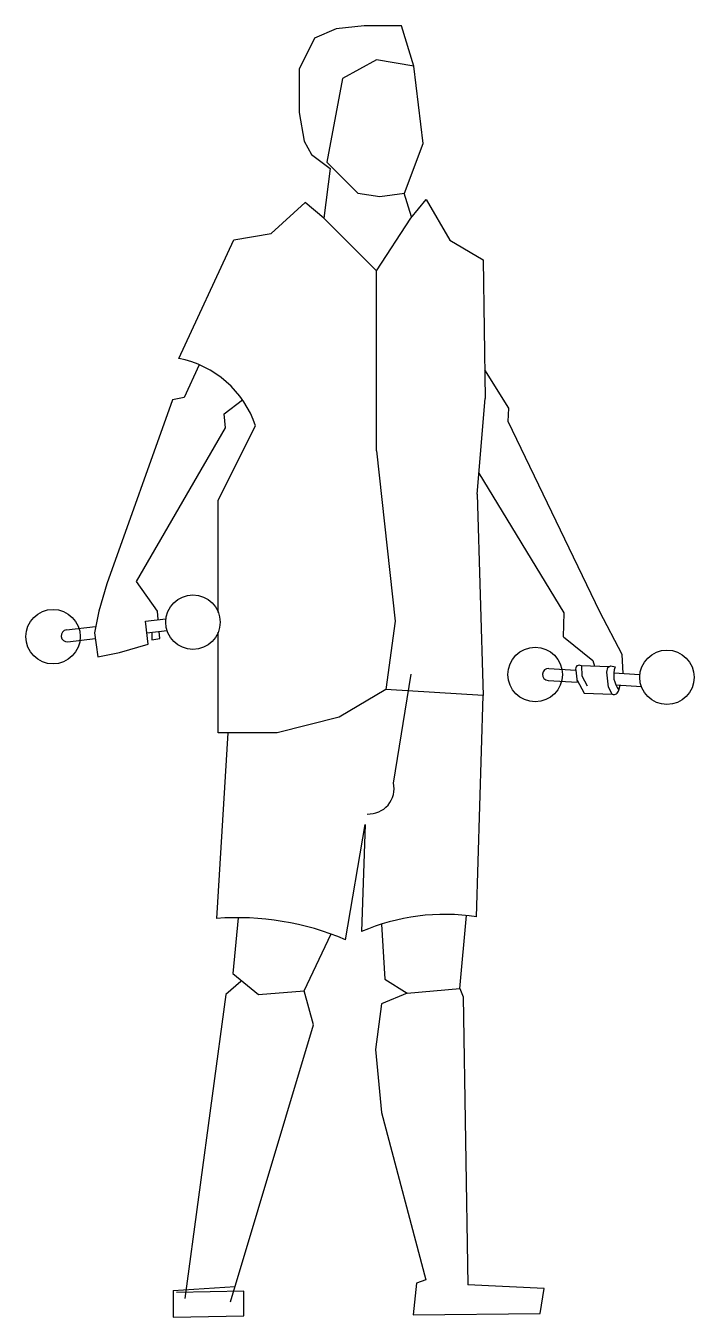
# Model space of a CAD drawing. Header units: millimetres. Extents: x -1529.75 to -1528.91, y 1785.33 to 1786.95.
import ezdxf

# ---------------------------------------------------------------- set-up
doc = ezdxf.new("R2010")
doc.units = ezdxf.units.MM
doc.header["$LTSCALE"] = 10
doc.layers.add('Humanos', color=2, linetype='Continuous')

msp = doc.modelspace()

# ---------------------------------------------------------------- linework, layer by layer
at = {"layer": 'Humanos'}
for p, q in [((-1529.3583, 1786.95), (-1529.3855, 1786.9383)), ((-1529.3232, 1786.9539), (-1529.3583, 1786.95)), ((-1529.2764, 1786.9539), (-1529.3232, 1786.9539)), ((-1529.2608, 1786.9033), (-1529.2764, 1786.9539)), ((-1529.3855, 1786.9383), (-1529.405, 1786.8994)), ((-1529.3076, 1786.9111), (-1529.3505, 1786.8877)), ((-1529.2608, 1786.9033), (-1529.3076, 1786.9111)), ((-1529.2491, 1786.8059), (-1529.2608, 1786.9033)), ((-1529.2608, 1786.9033), (-1529.2608, 1786.9033)), ((-1529.405, 1786.8994), (-1529.405, 1786.8449)), ((-1529.3505, 1786.8877), (-1529.3699, 1786.7825)), ((-1529.405, 1786.8449), (-1529.3985, 1786.809)), ((-1529.3985, 1786.809), (-1529.3893, 1786.7925)), ((-1529.2725, 1786.7436), (-1529.2491, 1786.8059)), ((-1529.3893, 1786.7925), (-1529.366, 1786.7747)), ((-1529.366, 1786.7747), (-1529.3738, 1786.7124)), ((-1529.3699, 1786.7825), (-1529.331, 1786.7436)), ((-1529.331, 1786.7436), (-1529.3037, 1786.7397)), ((-1529.3037, 1786.7397), (-1529.2725, 1786.7436)), ((-1529.2636, 1786.7138), (-1529.2728, 1786.7436)), ((-1529.3972, 1786.7319), (-1529.4401, 1786.693)), ((-1529.3738, 1786.7124), (-1529.3972, 1786.7319)), ((-1529.2647, 1786.7124), (-1529.2452, 1786.7358)), ((-1529.2452, 1786.7358), (-1529.2155, 1786.6847)), ((-1529.3076, 1786.6462), (-1529.3738, 1786.7124)), ((-1529.3076, 1786.6462), (-1529.2647, 1786.7124)), ((-1529.4869, 1786.6852), (-1529.4401, 1786.693)), ((-1529.5561, 1786.5362), (-1529.4869, 1786.6852)), ((-1529.2155, 1786.6847), (-1529.1737, 1786.6602)), ((-1529.1737, 1786.6602), (-1529.1713, 1786.4859)), ((-1529.3076, 1786.4203), (-1529.3076, 1786.6462)), ((-1529.1811, 1786.3655), (-1529.1713, 1786.4859)), ((-1529.5064, 1786.358), (-1529.4596, 1786.4515)), ((-1529.3076, 1786.4203), (-1529.2842, 1786.2061)), ((-1529.5064, 1786.2172), (-1529.5064, 1786.358)), ((-1529.1811, 1786.3655), (-1529.1737, 1786.1127)), ((-1529.6566, 1786.2188), (-1529.6621, 1786.1915)), ((-1529.598, 1786.2063), (-1529.5721, 1786.2092)), ((-1529.5943, 1786.1771), (-1529.598, 1786.2063)), ((-1529.5819, 1786.2081), (-1529.5828, 1786.2189)), ((-1529.2842, 1786.2061), (-1529.2959, 1786.1204)), ((-1528.9993, 1786.1642), (-1529.0274, 1786.218)), ((-1529.6972, 1786.1952), (-1529.6605, 1786.1993)), ((-1529.6621, 1786.1915), (-1529.6577, 1786.1612)), ((-1529.5961, 1786.1914), (-1529.5707, 1786.1943)), ((-1529.59, 1786.1921), (-1529.59, 1786.1828)), ((-1529.5799, 1786.1843), (-1529.5806, 1786.1932)), ((-1529.5064, 1786.0659), (-1529.5064, 1786.1925)), ((-1529.6955, 1786.1803), (-1529.661, 1786.1842)), ((-1529.6304, 1786.167), (-1529.5943, 1786.1771)), ((-1529.59, 1786.1828), (-1529.5799, 1786.1843)), ((-1529.073, 1786.1863), (-1529.0361, 1786.1569)), ((-1529.6577, 1786.1612), (-1529.6304, 1786.167)), ((-1529.0361, 1786.1569), (-1529.0339, 1786.1495)), ((-1528.9978, 1786.1406), (-1528.9993, 1786.1642)), ((-1529.2864, 1786.0029), (-1529.2643, 1786.1394)), ((-1529.0913, 1786.1468), (-1529.0573, 1786.1445)), ((-1529.0573, 1786.1445), (-1529.0555, 1786.1294)), ((-1529.0504, 1786.1499), (-1529.0499, 1786.1374)), ((-1529.0157, 1786.149), (-1529.0504, 1786.1499)), ((-1529.0185, 1786.1421), (-1529.0172, 1786.1481)), ((-1529.0164, 1786.1233), (-1529.0185, 1786.1421)), ((-1529.0172, 1786.1481), (-1529.0134, 1786.1502)), ((-1529.0134, 1786.1502), (-1529.008, 1786.1488)), ((-1529.0097, 1786.1414), (-1528.9769, 1786.1392)), ((-1529.0923, 1786.1318), (-1529.0555, 1786.1294)), ((-1529.0558, 1786.132), (-1529.0469, 1786.1159)), ((-1529.0499, 1786.1374), (-1529.043, 1786.125)), ((-1529.0116, 1786.1144), (-1529.0164, 1786.1233)), ((-1529.0073, 1786.1262), (-1528.975, 1786.124)), ((-1529.0033, 1786.1194), (-1529.0016, 1786.1258)), ((-1529.2959, 1786.1204), (-1529.3544, 1786.0854)), ((-1529.1737, 1786.1127), (-1529.2959, 1786.1204)), ((-1529.1822, 1785.8349), (-1529.1737, 1786.1127)), ((-1529.0469, 1786.1159), (-1529.0116, 1786.1144)), ((-1529.3544, 1786.0854), (-1529.4323, 1786.0659)), ((-1529.4946, 1786.0659), (-1529.5088, 1785.8328)), ((-1529.4323, 1786.0659), (-1529.5064, 1786.0659)), ((-1529.3465, 1785.8061), (-1529.3221, 1785.9508)), ((-1529.3221, 1785.9508), (-1529.3264, 1785.8162)), ((-1529.4814, 1785.8337), (-1529.4883, 1785.7638)), ((-1529.2031, 1785.7447), (-1529.1947, 1785.8365)), ((-1529.3014, 1785.8255), (-1529.2972, 1785.7564)), ((-1529.3986, 1785.7418), (-1529.3648, 1785.8133)), ((-1529.478, 1785.7535), (-1529.4971, 1785.7374)), ((-1529.4883, 1785.7638), (-1529.4559, 1785.7374)), ((-1529.2972, 1785.7564), (-1529.2692, 1785.7388)), ((-1529.4971, 1785.7374), (-1529.5485, 1785.3555)), ((-1529.4559, 1785.7374), (-1529.3986, 1785.7418)), ((-1529.3868, 1785.6992), (-1529.3986, 1785.7418)), ((-1529.2692, 1785.7388), (-1529.3016, 1785.7256)), ((-1529.2692, 1785.7388), (-1529.2031, 1785.7447)), ((-1529.2031, 1785.7447), (-1529.1987, 1785.7344)), ((-1529.1987, 1785.7344), (-1529.193, 1785.3726)), ((-1529.3016, 1785.7256), (-1529.3089, 1785.6683)), ((-1529.4912, 1785.3511), (-1529.3868, 1785.6992)), ((-1529.3089, 1785.6683), (-1529.3016, 1785.589)), ((-1529.3016, 1785.589), (-1529.2457, 1785.379)), ((-1529.2457, 1785.379), (-1529.2575, 1785.3746)), ((-1529.5629, 1785.3654), (-1529.4854, 1785.3704)), ((-1529.5629, 1785.3654), (-1529.5629, 1785.332)), ((-1529.4742, 1785.3645), (-1529.5589, 1785.363)), ((-1529.4742, 1785.3335), (-1529.4742, 1785.3645)), ((-1529.2575, 1785.3746), (-1529.2617, 1785.3348)), ((-1529.0973, 1785.3678), (-1529.193, 1785.3726)), ((-1529.1021, 1785.3368), (-1529.0973, 1785.3678)), ((-1529.5629, 1785.332), (-1529.4742, 1785.3335)), ((-1529.2617, 1785.3348), (-1529.1021, 1785.3368))]:
    msp.add_line(p, q, dxfattribs=at)
for points in [[(-1529.5305, 1786.5283), (-1529.5492, 1786.4869), (-1529.564, 1786.4841), (-1529.6463, 1786.253), (-1529.6566, 1786.2188)], [(-1529.0274, 1786.218), (-1529.1425, 1786.4568), (-1529.1415, 1786.4735), (-1529.1718, 1786.5217)], [(-1529.5828, 1786.2189), (-1529.6093, 1786.2558), (-1529.4974, 1786.449), (-1529.4992, 1786.4665), (-1529.4762, 1786.4842)], [(-1529.073, 1786.1863), (-1529.0719, 1786.2167), (-1529.1789, 1786.3919)]]:
    msp.add_lwpolyline(points, dxfattribs=at)
for centre in [(-1529.5382, 1786.2049), (-1529.714, 1786.1867), (-1529.1084, 1786.1391), (-1528.9429, 1786.1357)]:
    msp.add_circle(centre, 0.0342, dxfattribs=at)
for centre, radius, start, end in [((-1529.581, 1786.4106), 0.1281, 18.6163, 78.8205), ((-1529.6963, 1786.1878), 0.0075, 96.7539, 276.7539), ((-1529.0918, 1786.1393), 0.0075, 86.2082, 266.2082), ((-1529.0531, 1786.1463), 0.00454, 53.3666, 202.5001), ((-1528.9788, 1786.1384), 0.031, 160.3882, 217.7656), ((-1529.0097, 1786.1206), 0.00645, 252.3437, 349.2304), ((-1529.3177, 1785.996), 0.0321, 266.9949, 12.4889), ((-1529.4828, 1785.4835), 0.3502, 67.0873, 94.246), ((-1529.2219, 1785.5751), 0.2628, 81.3222, 113.4399)]:
    msp.add_arc(centre, radius, start, end, dxfattribs=at)

doc.saveas('drawing.dxf')
